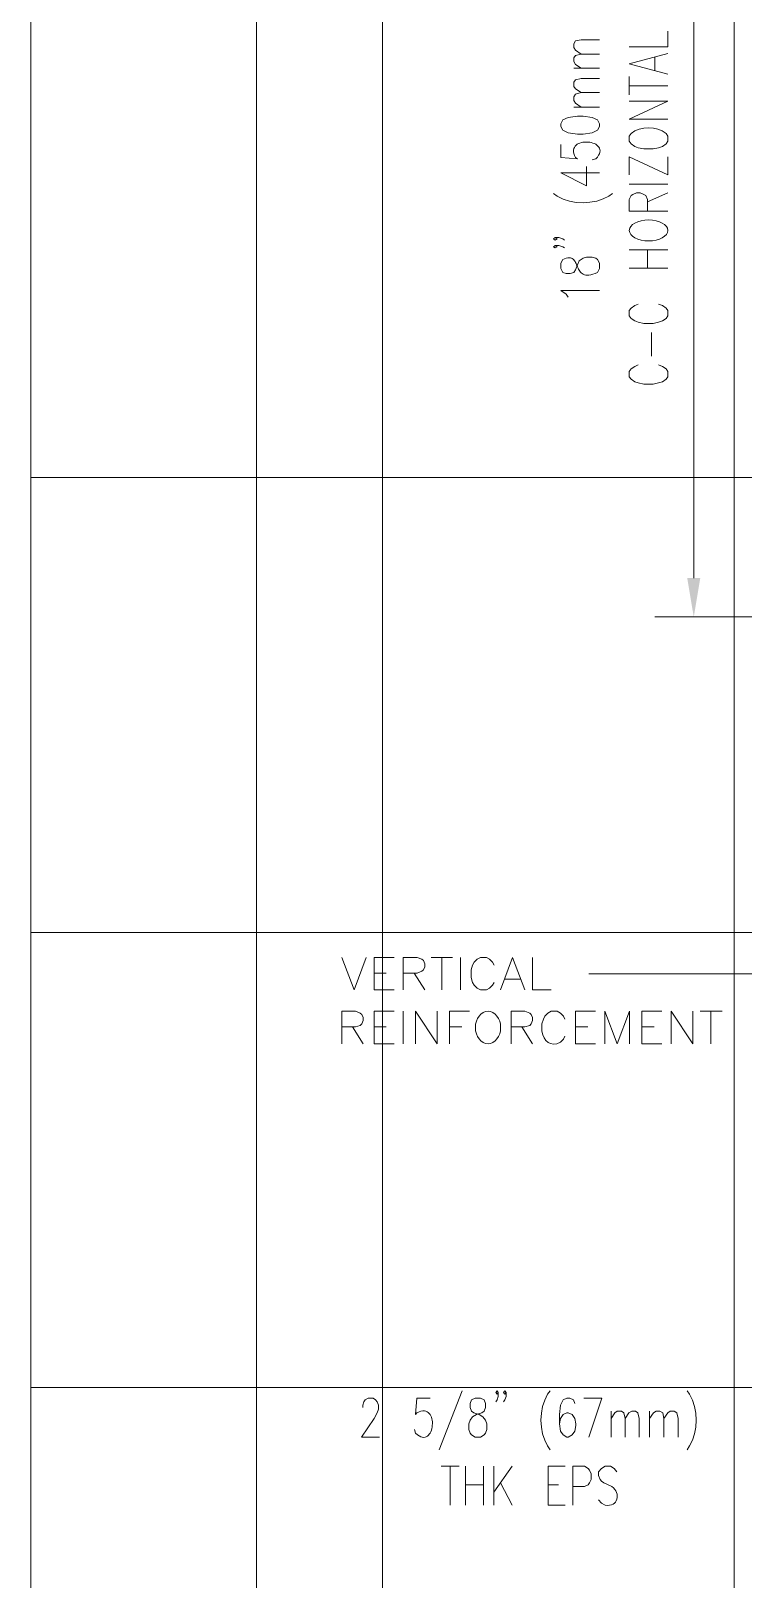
# Model space of a CAD drawing. Header units: millimetres. Extents: x 0 to 216, y 0 to 279.
# Drawn here: x 0 to 43.7, y 100 to 195.1 of the extents above; entities that cross this region are included whole.
import ezdxf

# ---------------------------------------------------------------- set-up
doc = ezdxf.new("R2010")
doc.units = ezdxf.units.MM
doc.layers.add('C00-00-00', color=7, linetype='Continuous')

msp = doc.modelspace()

# ---------------------------------------------------------------- hatches: boundary and pattern name
at = {"layer": 'C00-00-00'}
h = msp.add_hatch(color=256, dxfattribs=at)
h.dxf.hatch_style = 2
h.paths.add_polyline_path([(40.301333, 161.459333), (41.105667, 161.459333), (40.7035, 159.0675)])

# ---------------------------------------------------------------- linework, layer by layer
at = {"layer": 'C00-00-00', "lineweight": 0}
for points in [[(0, 0), (0, 279.4)], [(21.59, 0), (21.59, 279.4)], [(43.18, 0), (43.18, 279.4)], [(13.843, 55.414333), (13.843, 264.541)], [(40.7035, 212.873167), (40.7035, 161.459333)], [(36.745333, 194.077167), (39.116, 194.077167), (39.116, 195.029667)], [(33.782, 193.632667), (33.443333, 193.8655), (33.3375, 194.034833), (33.3375, 194.267667), (33.443333, 194.437), (33.782, 194.5005), (34.925, 194.5005)], [(33.782, 192.764833), (33.443333, 192.997667), (33.3375, 193.167), (33.3375, 193.399833), (33.443333, 193.548), (33.782, 193.632667), (34.925, 193.632667)], [(39.116, 192.405), (36.745333, 193.04), (39.116, 193.675)], [(38.311667, 192.637833), (38.311667, 193.442167)], [(33.3375, 192.764833), (34.925, 192.764833)], [(33.782, 191.262), (33.443333, 191.494833), (33.3375, 191.643), (33.3375, 191.897), (33.443333, 192.045167), (33.782, 192.129833), (34.925, 192.129833)], [(36.745333, 191.135), (36.745333, 192.256833)], [(33.782, 190.373), (33.443333, 190.627), (33.3375, 190.775167), (33.3375, 191.008), (33.443333, 191.177333), (33.782, 191.262), (34.925, 191.262)], [(36.745333, 191.685333), (39.116, 191.685333)], [(33.3375, 190.373), (34.925, 190.373)], [(39.116, 189.632167), (36.745333, 189.632167), (39.116, 190.732833), (36.745333, 190.732833)], [(32.533167, 188.087), (32.533167, 187.282667), (33.570333, 187.198), (33.443333, 187.282667), (33.382028, 187.41028), (33.342358, 187.5281), (33.322806, 187.636266), (33.321857, 187.734916), (33.337994, 187.82419), (33.369701, 187.904226), (33.415462, 187.975164), (33.47376, 188.037143), (33.543081, 188.0903), (33.621906, 188.134776), (33.708721, 188.170709), (33.802009, 188.198239), (33.900254, 188.217503), (34.001939, 188.228642), (34.105549, 188.231793), (34.209567, 188.227097), (34.312477, 188.214691), (34.412763, 188.194716), (34.508908, 188.167309), (34.599397, 188.13261), (34.682713, 188.090757), (34.757341, 188.04189), (34.821763, 187.986148), (34.874465, 187.923669), (34.913928, 187.854593), (34.938638, 187.779058), (34.947079, 187.697204), (34.937733, 187.609169), (34.909085, 187.515092), (34.859619, 187.415112), (34.787818, 187.309368), (34.692167, 187.198), (34.459333, 187.1345)], [(39.116, 186.224333), (36.745333, 187.325), (36.745333, 186.224333)], [(39.116, 186.224333), (39.116, 187.325)], [(32.533167, 186.330167), (34.120667, 185.547), (34.120667, 186.732333)], [(32.533167, 186.330167), (34.925, 186.330167)], [(36.745333, 185.652833), (39.116, 185.652833)], [(32.088667, 185.060167), (32.3215, 184.912), (32.683374, 184.731523), (33.075215, 184.60338), (33.487041, 184.527186), (33.908868, 184.502557), (34.330711, 184.529109), (34.742586, 184.606456), (35.134511, 184.734214), (35.4965, 184.912), (35.708167, 185.060167)], [(39.116, 183.980667), (36.745333, 183.980667), (36.745333, 184.700333), (36.851167, 184.954333), (36.957, 185.017833), (37.189833, 185.1025), (37.422667, 185.1025), (37.634333, 185.017833), (37.761333, 184.954333), (37.867167, 184.700333), (37.867167, 183.980667)], [(37.867167, 184.552167), (39.116, 185.1025)], [(32.1945, 182.372), (32.3215, 182.287333), (32.1945, 182.202667), (32.088667, 182.287333), (32.1945, 182.372), (32.427333, 182.372), (32.660167, 182.287333), (32.766, 182.202667)], [(32.1945, 181.885167), (32.3215, 181.8005), (32.1945, 181.737), (32.088667, 181.8005), (32.1945, 181.885167), (32.427333, 181.885167), (32.660167, 181.8005), (32.766, 181.737)], [(36.745333, 181.61), (39.116, 181.61)], [(37.867167, 180.488167), (37.867167, 181.61)], [(36.745333, 180.488167), (39.116, 180.488167)], [(32.998833, 178.710167), (32.871833, 178.8795), (32.533167, 179.112333), (34.925, 179.112333)], [(37.295667, 178.265667), (37.084, 178.202167), (36.851167, 178.032833), (36.745333, 177.884667), (36.745333, 177.567167), (36.851167, 177.397833), (37.084, 177.249667), (37.295667, 177.165), (37.634333, 177.080333), (38.205833, 177.080333), (38.5445, 177.165), (38.777333, 177.249667), (39.010167, 177.397833), (39.116, 177.567167), (39.116, 177.884667), (39.010167, 178.032833), (38.777333, 178.202167), (38.5445, 178.265667)], [(38.1, 175.090667), (38.1, 176.53)], [(37.295667, 174.540333), (37.084, 174.455667), (36.851167, 174.3075), (36.745333, 174.138167), (36.745333, 173.820667), (36.851167, 173.6725), (37.084, 173.503167), (37.295667, 173.439667), (37.634333, 173.355), (38.205833, 173.355), (38.5445, 173.439667), (38.777333, 173.503167), (39.010167, 173.6725), (39.116, 173.820667), (39.116, 174.138167), (39.010167, 174.3075), (38.777333, 174.455667), (38.5445, 174.540333)], [(215.9, 167.64), (0, 167.64)], [(72.898, 159.0675), (38.311667, 159.0675)], [(215.9, 139.7), (0, 139.7)], [(19.092333, 138.154833), (19.854333, 136.165167), (20.595167, 138.154833)], [(21.082, 136.165167), (21.082, 138.154833), (22.309667, 138.154833)], [(22.86, 136.165167), (22.86, 138.154833), (23.727833, 138.154833), (24.003, 138.049), (24.108833, 137.964333), (24.1935, 137.773833), (24.1935, 137.583333), (24.108833, 137.392833), (24.003, 137.308167), (23.727833, 137.202333), (22.86, 137.202333)], [(24.5745, 138.154833), (25.886833, 138.154833)], [(25.230667, 138.154833), (25.230667, 136.165167)], [(26.373667, 138.154833), (26.373667, 136.165167)], [(28.448, 137.689167), (28.342167, 137.879667), (28.151667, 138.049), (27.982333, 138.154833), (27.601333, 138.154833), (27.410833, 138.049), (27.220333, 137.879667), (27.1145, 137.689167), (27.029833, 137.392833), (27.029833, 136.927167), (27.1145, 136.630833), (27.220333, 136.4615), (27.410833, 136.271), (27.601333, 136.165167), (27.982333, 136.165167), (28.151667, 136.271), (28.342167, 136.4615), (28.448, 136.630833)], [(28.829, 136.165167), (29.569833, 138.154833), (30.331833, 136.165167)], [(30.7975, 138.154833), (30.7975, 136.165167), (31.9405, 136.165167)], [(21.082, 137.202333), (21.822833, 137.202333)], [(23.537333, 137.202333), (24.1935, 136.165167)], [(69.447833, 137.16), (34.268833, 137.16)], [(21.082, 136.165167), (22.309667, 136.165167)], [(29.104167, 136.821333), (30.056667, 136.821333)], [(19.092333, 132.863167), (19.092333, 134.852833), (19.939, 134.852833), (20.214167, 134.747), (20.32, 134.662333), (20.404667, 134.471833), (20.404667, 134.281333), (20.32, 134.090833), (20.214167, 133.985), (19.939, 133.900333), (19.092333, 133.900333)], [(21.082, 132.863167), (21.082, 134.852833), (22.309667, 134.852833)], [(22.86, 134.852833), (22.86, 132.863167)], [(23.622, 132.863167), (23.622, 134.852833), (24.9555, 132.863167), (24.9555, 134.852833)], [(25.696333, 132.863167), (25.696333, 134.852833), (26.924, 134.852833)], [(29.485167, 132.863167), (29.485167, 134.852833), (30.331833, 134.852833), (30.628167, 134.747), (30.712833, 134.662333), (30.7975, 134.471833), (30.7975, 134.281333), (30.712833, 134.090833), (30.628167, 133.985), (30.331833, 133.900333), (29.485167, 133.900333)], [(32.787167, 134.366), (32.7025, 134.5565), (32.512, 134.747), (32.3215, 134.852833), (31.9405, 134.852833), (31.75, 134.747), (31.5595, 134.5565), (31.474833, 134.366), (31.369, 134.090833), (31.369, 133.625167), (31.429891, 133.415079), (31.514752, 133.227432), (31.62331, 133.068922), (31.755292, 132.946246), (31.910424, 132.866102), (32.088435, 132.835187), (32.289051, 132.860198), (32.512, 132.947833), (32.7025, 133.138333), (32.787167, 133.328833)], [(33.443333, 132.863167), (33.443333, 134.852833), (34.671, 134.852833)], [(35.2425, 132.863167), (35.2425, 134.852833), (36.0045, 132.863167), (36.7665, 134.852833), (36.7665, 132.863167)], [(37.507333, 132.863167), (37.507333, 134.852833), (38.735, 134.852833)], [(39.3065, 132.863167), (39.3065, 134.852833), (40.64, 132.863167), (40.64, 134.852833)], [(41.105667, 134.852833), (42.439167, 134.852833)], [(41.761833, 134.852833), (41.761833, 132.863167)], [(19.7485, 133.900333), (20.404667, 132.863167)], [(21.082, 133.900333), (21.822833, 133.900333)], [(25.696333, 133.900333), (26.458333, 133.900333)], [(30.141333, 133.900333), (30.7975, 132.863167)], [(33.443333, 133.900333), (34.205333, 133.900333)], [(37.507333, 133.900333), (38.269333, 133.900333)], [(21.082, 132.863167), (22.309667, 132.863167)], [(33.443333, 132.863167), (34.671, 132.863167)], [(37.507333, 132.863167), (38.735, 132.863167)], [(215.9, 111.76), (0, 111.76)], [(26.4795, 111.548333), (25.061333, 107.928833)], [(28.702, 111.4425), (28.6385, 111.336667), (28.553833, 111.4425), (28.6385, 111.548333), (28.702, 111.4425), (28.702, 111.209667), (28.6385, 110.998), (28.553833, 110.871)], [(29.188833, 111.4425), (29.104167, 111.336667), (29.0195, 111.4425), (29.104167, 111.548333), (29.188833, 111.4425), (29.188833, 111.209667), (29.104167, 110.998), (29.0195, 110.871)], [(31.877, 111.548333), (31.728833, 111.336667), (31.551048, 110.974677), (31.423289, 110.582753), (31.345942, 110.170877), (31.319391, 109.749034), (31.34402, 109.327208), (31.420213, 108.915382), (31.548356, 108.52354), (31.728833, 108.161667), (31.877, 107.928833)], [(40.301333, 111.548333), (40.4495, 111.336667), (40.627286, 110.974677), (40.755044, 110.582753), (40.832391, 110.170877), (40.858943, 109.749034), (40.834314, 109.327208), (40.75812, 108.915382), (40.629977, 108.52354), (40.4495, 108.161667), (40.301333, 107.928833)], [(20.3835, 110.532333), (20.3835, 110.659333), (20.447, 110.871), (20.531667, 110.998), (20.701, 111.103833), (21.0185, 111.103833), (21.166667, 110.998), (21.251333, 110.871), (21.336, 110.659333), (21.336, 110.4265), (21.251333, 110.193667), (21.082, 109.855), (20.298833, 108.712), (21.3995, 108.712)], [(24.511, 111.103833), (23.706667, 111.103833), (23.622, 110.087833), (23.706667, 110.193667), (23.834503, 110.25513), (23.952468, 110.294945), (24.060707, 110.314627), (24.159365, 110.315693), (24.248587, 110.299661), (24.328519, 110.268045), (24.399306, 110.222364), (24.461093, 110.164133), (24.514026, 110.094869), (24.55825, 110.016088), (24.593911, 109.929308), (24.621153, 109.836045), (24.640123, 109.737815), (24.650965, 109.636135), (24.653825, 109.532522), (24.648848, 109.428492), (24.636179, 109.325561), (24.615965, 109.225247), (24.588349, 109.129065), (24.553478, 109.038533), (24.511497, 108.955167), (24.462551, 108.880483), (24.406785, 108.815999), (24.344346, 108.76323), (24.275377, 108.723693), (24.200025, 108.698906), (24.118435, 108.690383), (24.030752, 108.699643), (23.937122, 108.728201), (23.83769, 108.777575), (23.732601, 108.84928), (23.622, 108.944833), (23.5585, 109.177667)], [(33.401, 110.765167), (33.316333, 110.998), (33.0835, 111.103833), (32.914167, 111.103833), (32.681333, 110.998), (32.512, 110.659333), (32.4485, 110.087833), (32.4485, 109.516333), (32.512, 109.071833), (32.681333, 108.839), (32.914167, 108.712), (32.998833, 108.712), (33.231667, 108.839), (33.401, 109.071833), (33.4645, 109.4105), (33.4645, 109.516333), (33.401, 109.855), (33.231667, 110.087833), (32.998833, 110.193667), (32.914167, 110.193667), (32.681333, 110.087833), (32.512, 109.855), (32.4485, 109.516333)], [(34.268833, 108.712), (35.052, 111.103833), (33.951333, 111.103833)], [(35.6235, 110.2995), (35.6235, 108.712)], [(35.6235, 109.855), (35.856333, 110.193667), (36.0045, 110.2995), (36.2585, 110.2995), (36.406667, 110.193667), (36.491333, 109.855), (36.491333, 108.712)], [(36.491333, 109.855), (36.724167, 110.193667), (36.8935, 110.2995), (37.126333, 110.2995), (37.2745, 110.193667), (37.359167, 109.855), (37.359167, 108.712)], [(37.994167, 110.2995), (37.994167, 108.712)], [(37.994167, 109.855), (38.227, 110.193667), (38.396333, 110.2995), (38.629167, 110.2995), (38.7985, 110.193667), (38.862, 109.855), (38.862, 108.712)], [(38.862, 109.855), (39.116, 110.193667), (39.264167, 110.2995), (39.497, 110.2995), (39.666333, 110.193667), (39.751, 109.855), (39.751, 108.712)], [(25.188333, 106.912833), (26.289, 106.912833)], [(25.738667, 106.912833), (25.738667, 104.521)], [(26.691167, 106.912833), (26.691167, 104.521)], [(27.791833, 106.912833), (27.791833, 104.521)], [(28.426833, 106.912833), (28.426833, 104.521)], [(29.548667, 106.912833), (28.426833, 105.325333)], [(31.771167, 104.521), (31.771167, 106.912833), (32.808333, 106.912833)], [(33.274, 104.521), (33.274, 106.912833), (33.993667, 106.912833), (34.2265, 106.785833), (34.311167, 106.68), (34.395833, 106.447167), (34.395833, 106.1085), (34.311167, 105.896833), (34.2265, 105.769833), (33.993667, 105.664), (33.274, 105.664)], [(35.983333, 106.574167), (35.814, 106.785833), (35.581167, 106.912833), (35.263667, 106.912833), (35.030833, 106.785833), (34.8615, 106.574167), (34.8615, 106.341333), (34.946167, 106.1085), (35.030833, 106.002667), (35.179, 105.896833), (35.665833, 105.664), (35.766283, 105.583393), (35.848968, 105.494067), (35.914107, 105.398154), (35.961919, 105.297784), (35.992621, 105.195085), (36.006433, 105.09219), (36.003573, 104.991227), (35.984259, 104.894327), (35.948711, 104.80362), (35.897147, 104.721236), (35.829786, 104.649305), (35.746845, 104.589957), (35.648545, 104.545323), (35.535102, 104.517531), (35.406737, 104.508714), (35.263667, 104.521), (35.030833, 104.648), (34.8615, 104.859667)], [(26.691167, 105.769833), (27.791833, 105.769833)], [(28.829, 105.896833), (29.548667, 104.521)], [(31.771167, 105.769833), (32.406167, 105.769833)], [(31.771167, 104.521), (32.808333, 104.521)]]:
    msp.add_lwpolyline(points, dxfattribs=at)
for points in [[(32.533167, 189.187667), (32.660167, 188.954833), (32.998833, 188.7855), (33.570333, 188.722), (33.909, 188.722), (34.459333, 188.7855), (34.798, 188.954833), (34.925, 189.187667), (34.925, 189.357), (34.798, 189.589833), (34.459333, 189.738), (33.909, 189.822667), (33.570333, 189.822667), (32.998833, 189.738), (32.660167, 189.589833), (32.533167, 189.357)], [(36.745333, 188.2775), (36.851167, 188.129333), (37.084, 187.96), (37.295667, 187.875333), (37.634333, 187.811833), (38.205833, 187.811833), (38.5445, 187.875333), (38.777333, 187.96), (39.010167, 188.129333), (39.116, 188.2775), (39.116, 188.595), (39.010167, 188.764333), (38.771994, 188.909621), (38.506483, 189.014414), (38.222773, 189.078206), (37.930005, 189.100486), (37.63732, 189.080748), (37.353858, 189.018482), (37.08876, 188.91318), (36.851167, 188.764333), (36.745333, 188.595)], [(32.533167, 180.467), (32.660167, 180.213), (32.871833, 180.1495), (33.104667, 180.1495), (33.3375, 180.213), (33.443333, 180.382333), (33.570333, 180.699833), (33.676167, 180.932667), (33.909, 181.102), (34.120667, 181.1655), (34.459333, 181.1655), (34.692167, 181.102), (34.798, 181.017333), (34.925, 180.7845), (34.925, 180.467), (34.798, 180.213), (34.643847, 180.152379), (34.504062, 180.107486), (34.37777, 180.077301), (34.2641, 180.060805), (34.162177, 180.056978), (34.071128, 180.064801), (33.990081, 180.083254), (33.918161, 180.111317), (33.854497, 180.147972), (33.798213, 180.192199), (33.748439, 180.242978), (33.704299, 180.299289), (33.664922, 180.360114), (33.629433, 180.424432), (33.59696, 180.491225), (33.566629, 180.559472), (33.537568, 180.628154), (33.508902, 180.696252), (33.479759, 180.762746), (33.449266, 180.826616), (33.416549, 180.886844), (33.380735, 180.942409), (33.340951, 180.992292), (33.296324, 181.035474), (33.245981, 181.070935), (33.189048, 181.097655), (33.124652, 181.114615), (33.051919, 181.120796), (32.969978, 181.115177), (32.877954, 181.096741), (32.774975, 181.064466), (32.660167, 181.017333), (32.533167, 180.7845)], [(27.283833, 111.103833), (27.051, 110.998), (26.966333, 110.765167), (26.966333, 110.532333), (27.051, 110.2995), (27.199167, 110.193667), (27.516667, 110.087833), (27.7495, 109.960833), (27.918833, 109.749167), (28.0035, 109.516333), (28.0035, 109.177667), (27.918833, 108.944833), (27.834167, 108.839), (27.601333, 108.712), (27.283833, 108.712), (27.051, 108.839), (26.966333, 108.944833), (26.881667, 109.177667), (26.881667, 109.516333), (26.966333, 109.749167), (27.1145, 109.960833), (27.3685, 110.087833), (27.686, 110.193667), (27.834167, 110.2995), (27.918833, 110.532333), (27.918833, 110.765167), (27.834167, 110.998), (27.601333, 111.103833)]]:
    msp.add_lwpolyline(points, close=True, dxfattribs=at)
for centre, major_axis, ratio in [((37.930667, 182.802288), (1.185333, 0), 0.541581), ((28.06885, 133.858), (0, 0.994833), 0.780455)]:
    msp.add_ellipse(centre, major_axis=major_axis, ratio=ratio, start_param=0, end_param=6.283185, dxfattribs=at)

doc.saveas('drawing.dxf')
